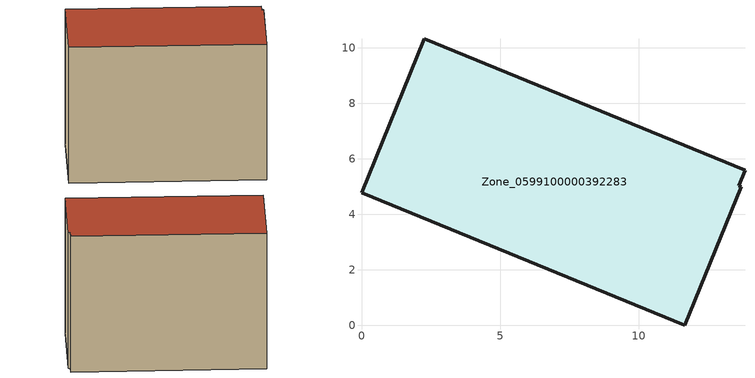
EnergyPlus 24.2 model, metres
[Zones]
Zone_0599100000392283
 floor ground (C_G): 0,4.77 2.27,10.32 13.83,5.59 13.6,5.03 13.7,4.98 11.66,0 z0
 wall outside (C_F): 2.27,10.32 0,4.77 11.66,0 13.7,4.98 13.6,5.03 13.83,5.59 2.27,10.32 z0:9.44
 roof outside (C_R): 11.66,0 13.7,4.98 13.6,5.03 13.83,5.59 2.27,10.32 0,4.77 z9.44
[BUILDING]
Pand.0599100000392283: North Axis=0; Terrain=City; Loads Convergence Tolerance Value=0.04; Temperature Convergence Tolerance Value=0.4; Solar Distribution=FullExterior; Maximum Number of Warmup Days=25; Minimum Number of Warmup Days=1
[Site:Location]
Rotterdam.The.Hague.AP_ZH_NLD Design_Conditions: Latitude=51.96; Longitude=4.45; Time Zone=1; Elevation=-4.5
[SITE:GROUNDTEMPERATURE:BUILDINGSURFACE]
18, 18, 18, 18, 18, 18, 18, 18, 18, 18, 18, 18
[MATERIAL] Thermal Absorptance=0.9; Solar Absorptance=0.7; Visible Absorptance=0.7
Name | Roughness | Thickness | Conductivity | Density | Specific Heat
G.TI.1992-2005 | MediumSmooth | 0.15 | 0.06 | 540 | 1210
F.TI.1992-2005 | Rough | 0.3 | 0.12 | 1920 | 840
R.TI.1992-2005 | MediumRough | 0.2 | 0.08 | 1500 | 1000
[CONSTRUCTION]
C_G: G.TI.1992-2005
C_F: F.TI.1992-2005
C_R: R.TI.1992-2005
[ZONE]
Zone_0599100000392283: Type=1; Multiplier=1; Ceiling Height=Autocalculate; Volume=Autocalculate; Floor Area=autocalculate; Part of Total Floor Area=Yes
[ZONEINFILTRATION:DESIGNFLOWRATE]
Infil_Zone_0599100000392283: Zone or ZoneList or Space or SpaceList=Zone_0599100000392283; Schedule=AlwaysOn; Design Flow Rate Calculation Method=Flow/Area; Flow Rate per Floor Area=0.0015; Constant Term Coefficient=1; Temperature Term Coefficient=0; Velocity Term Coefficient=0; Velocity Squared Term Coefficient=0
[HVACTEMPLATE:ZONE:IDEALLOADSAIRSYSTEM]
Zone_0599100000392283: Maximum Heating Supply Air Temperature=50; Minimum Cooling Supply Air Temperature=13; Maximum Heating Supply Air Humidity Ratio=0.0156; Minimum Cooling Supply Air Humidity Ratio=0.0077; Heating Limit=NoLimit; Cooling Limit=NoLimit; Dehumidification Control Type=ConstantSensibleHeatRatio; Cooling Sensible Heat Ratio=0.7; Dehumidification Setpoint=60; Humidification Control Type=None; Humidification Setpoint=30; Outdoor Air Method=None; Outdoor Air Flow Rate per Person=0.00944; Outdoor Air Flow Rate per Zone Floor Area=0; Outdoor Air Flow Rate per Zone=0; Demand Controlled Ventilation Type=None; Outdoor Air Economizer Type=NoEconomizer; Heat Recovery Type=None; Sensible Heat Recovery Effectiveness=0.7; Latent Heat Recovery Effectiveness=0.65
[ZONECONTROL:THERMOSTAT]
ThermostatControl_Zone_0599100000392283: Zone or ZoneList=Zone_0599100000392283; Control Type Schedule=DualSetpointControlType; Control 1=Thermostat_Zone_0599100000392283; Temperature Difference Between Cutout And Setpoint=0
[THERMOSTATSETPOINT:DUALSETPOINT]
Thermostat_Zone_0599100000392283: Heating Setpoint Temperature Schedule=HeatingSetpoint_Zone_0599100000392283; Cooling Setpoint Temperature Schedule=CoolingSetpoint_Zone_0599100000392283
[SCHEDULE:COMPACT]
HeatingSetpoint_Zone_0599100000392283: Through: 12/31, For: AllDays, Until: 24:00, 21
CoolingSetpoint_Zone_0599100000392283: Through: 12/31, For: AllDays, Until: 24:00, 24
DualSetpointControlType: Through: 12/31, For: AllDays, Until: 24:00, 4
AlwaysOn: Through: 12/31, For: AllDays, Until: 24:00, 1
